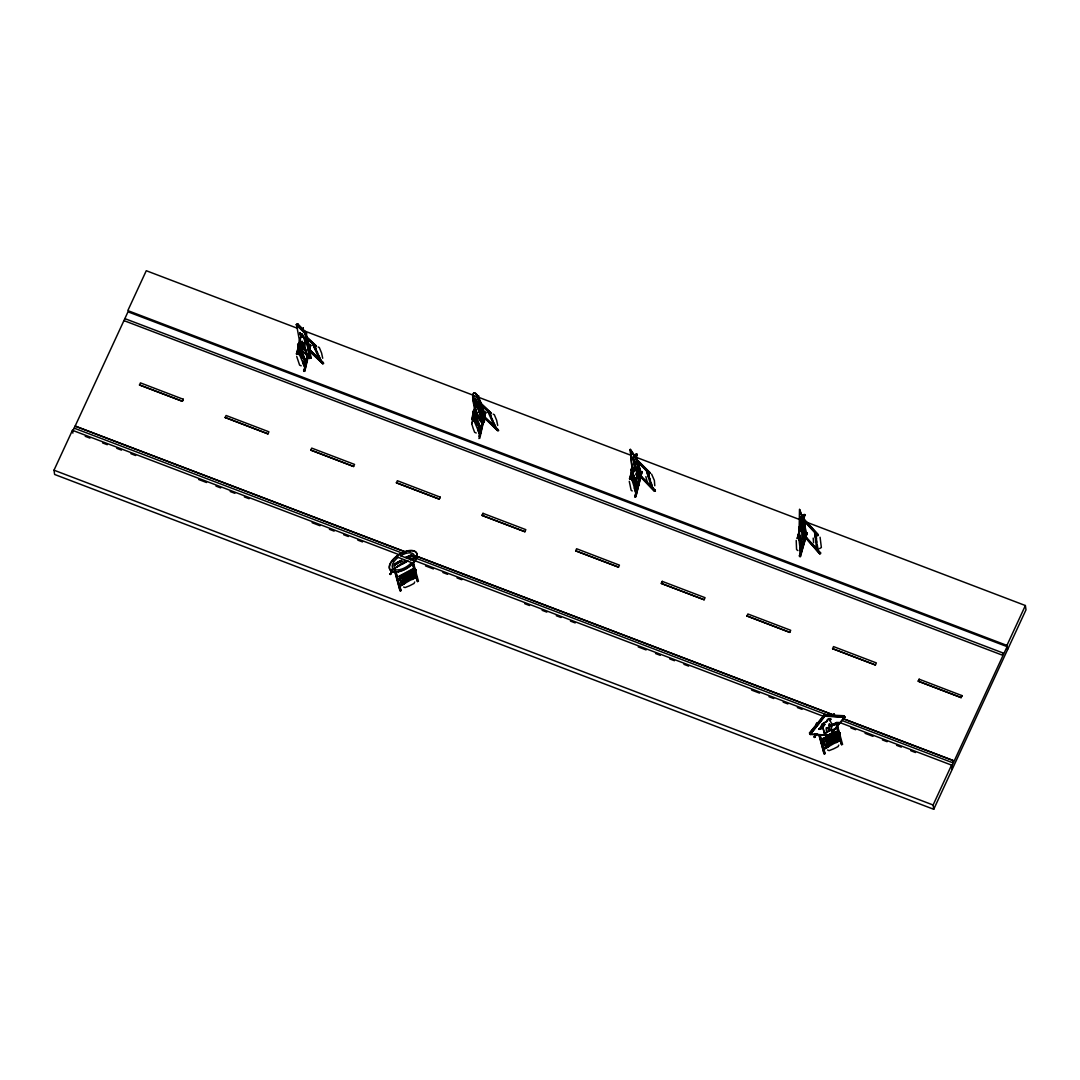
<?xml version="1.0" encoding="UTF-8"?>
<svg xmlns="http://www.w3.org/2000/svg" width="1080" height="1080" viewBox="0 0 1080 1080"><rect width="100%" height="100%" fill="white"/><g stroke="black" fill="none" stroke-linecap="round" stroke-linejoin="round"><path stroke-width="1.5" d="M632.84 457.569C632.543 459.689 633.42 454.14 633.272 458.001L636.471 470.57C642.384 492.899 631.557 453.101 636.444 471.353M801.509 524.327L801.711 521.235M824.89 745.038L822.623 738.788L828.765 735.372M826.349 744.269L838.175 737.991L836.622 732.524L823.311 739.652L822.703 738.653M834.314 739.827C839.201 740.597 838.836 731.849 835.394 732.105L822.987 738.99L836.541 731.822L838.512 738.288L837.904 737.289M823.054 739.274L825.269 744.984L837.486 738.653C840.442 737.68 834.989 729.904 836.811 731.943M398.912 562.667L394.821 564.921L396.846 562.694L400.95 560.682L401.544 561.344M477.913 405.769L475.268 399.438L476.82 402.894M480.182 409.658L482.22 415.706L481.572 414.194M404.879 575.843C404.649 579.69 405.932 572.292 405.041 577.233M405.783 575.397L404.879 575.546M635.486 463.037L635.31 464.805L634.595 462.078M410.954 574.061C410.333 569.619 411.777 574.925 409.077 574.533M410.643 574.236L410.508 571.968M799.119 534.627L799.106 533.858L802.656 545.332M803.277 520.884L799.484 509.396L799.078 534.101M404.744 577.395L404.595 575.694M406.269 576.585L406.283 574.83M412.155 573.413C409.874 570.983 413.6 571.644 410.805 573.197M828.441 738.882C827.091 741.339 829.886 735.521 828.63 738.774M828.603 739.112L828.428 738.018M834.192 736.736L834.395 734.305L834.516 736.574M799.497 528.242L799.376 527.243M828.279 739.867L829.332 737.87M829.494 739.233L829.683 736.789L829.494 739.233L829.508 737.762M829.683 736.789L829.845 737.019M834.557 735.683C836.851 735.264 834.435 733.158 834.529 735.939M802.804 545.225L803.101 519.575L803.277 520.425M799.713 531.779L800.456 527L799.47 528.066M800.753 543.875L800.726 542.255M800.928 517.55L800.955 516.645M649.701 478.521L650.147 480.249M304.074 344.601L304.142 342.779M630.234 449.577L636.903 459.473L639.32 485.123L632.543 474.147L632.894 474.944M801.873 531.751L801.36 527.135L799.74 531.981M801.819 524.731L801.765 521.896M407.997 574.587C407.606 577.746 405.419 573.386 408.281 574.358M300.942 348.745L296.474 324.351L305.019 333.113L309.623 357.912L311.013 357.413L306.356 333.572M297.689 324.729L297.769 323.973L306.018 332.357L306.437 333.315L305.127 333.855M300.807 334.071L299.619 332.64L301.023 337.136C298.566 337.487 301.199 347.072 300.969 343.615L301.954 341.456L302.643 344.601C300.767 345.384 303.385 351.243 302.751 348.287L303.723 347.423L303.359 344.628L306.734 353.889L304.317 346.896L305.478 340.16L301.779 334.017L300.51 333.869L302.171 333.909L304.439 338.094M306.734 353.889C306.369 350.352 302.805 343.562 305.667 341.982M310.743 357.575L309.623 358.465L301.253 349.367M310.892 358.155L311.013 357.413M802.71 545.36C801.171 544.077 797.593 525.407 798.863 540M477.981 405.729L477.495 404.649L477.806 405.581M800.834 516.483L800.982 522.558L799.389 527.067M301.928 345.816L303.035 344.493L302.346 341.348L301.347 343.507C301.59 346.964 298.957 337.365 301.415 337.028L299.903 332.546M410.967 573.426L411.845 572.697M632.84 458.393L634.014 462.429L632.3 467.289L632.624 468.666L633.893 467.289L633.488 472.082M830.196 738.099L830.668 736.817L831.83 736.857M402.044 577.746C403.326 575.465 404.798 575.654 402.408 577.463A1.903 1.121 -34.5 0 0 402.489 577.922M305.154 342.266L303.885 338.283M801.913 524.354L801.644 525.11M844.614 717.552L843.926 715.743L824.499 714.717L809.582 732.807L810.162 734.441L829.764 735.534L844.817 717.147L825.08 715.676L810.108 734.387M824.837 733.577L824.364 732.996L824.837 733.577L827.564 732.213L826.511 731.633L826.457 727.717L829.035 727.596L829.062 730.539M827.564 732.213L827.428 731.471M799.686 509.436L803.183 519.467M394.929 564.989L394.956 563.949M829.872 725.692C831.101 725.692 840.254 724.437 838.013 722.507L832.464 724.639L829.791 720.509L830.709 718.983M829.791 720.509C833.571 718.591 825.782 717.538 827.24 721.332L822.245 724.288L820.678 727.663L822.055 723.978L827.051 721.035M303.669 346.869L303.25 349.286L302.319 345.695M634.608 460.985L634.527 462.092M800.982 517.698L801.954 531.549M414.599 575.289L412.614 569.808L399.776 577.206L399.249 576.126L412.479 568.998C415.436 570.672 415.53 576.072 413.924 576.126L401.855 582.525L399.506 576.761L413.235 569.43M480.721 411.548L481.356 412.87M832.235 729.729L831.411 729.716L831.505 726.084L831.222 729.405L832.167 730.039L829.251 731.012L829.035 727.596M636.822 459.648L630.302 450.077M632.394 467.033L629.64 479.291L630.545 479.101L632.273 472.608M403.839 576.855L402.651 578.083L404.231 577.301A1.377 0.81 -34.5 0 1 403.718 577.949L402.003 577.922M477.482 404.568L477.185 402.881M477.441 407.093L475.065 401.558L477.346 407.538M479.156 412.007L479.763 413.316L479.304 411.548M481.41 413.843L481.491 413.424M827.213 738.531C828.185 736.668 823.109 741.758 827.253 740.408A1.377 0.81 -34.1 0 0 827.766 739.773L826.268 740.34M825.538 740.367L826.862 740.435L827.375 739.327M825.943 739.908L827.051 738.49L825.795 739.678A1.903 1.121 -34.1 0 0 825.863 740.151L826.187 740.529M410.157 573.669L408.861 574.884M799.47 526.918L800.982 522.558M833.436 735.466C831.154 737.802 835.043 735.683 832.41 737.37M297.648 344.601L298.62 343.913L306.288 362.381L305.424 362.651L297.648 344.601L298.526 344.331L300.469 348.84M300.55 341.51L297.473 354.159L296.609 354.429L299.727 339.404M296.609 354.429L299.687 341.779M299.498 355.334L297.621 351.014L298.593 350.325L301.698 357.548M298.283 348.611L299.822 342.293M308.246 356.9L304.776 371.115L303.912 371.399L307.409 354.78M308.57 350.042L309.717 345.303L310.581 345.033L309.393 352.161M303.912 371.399L307.76 355.59M309.299 349.272L309.717 345.303M307.476 340.862L310.068 346.869L309.096 347.558M304.776 371.115L307.517 357.669M309.434 349.772L310.581 345.033M472.675 411.777L473.648 411.102L481.41 429.151L480.438 429.827L481.315 429.557L473.553 411.507L472.675 411.777L480.438 429.827M471.677 419.215L474.741 406.58M472.014 420.026L475.092 407.376M473.89 421.079L472.649 418.19L473.62 417.501L476.726 424.724M472.541 418.945L474.849 409.469M472.5 421.335L475.578 408.686M477.887 399.209L478.656 396.05L477.441 395.51L478.656 396.05M475.389 422.24L473.62 417.501M482.274 409.82L484.11 414.733L484.988 414.464M478.967 436.185L482.436 421.97M478.94 438.575L483.165 421.187M484.313 416.448L484.745 412.479L485.608 412.209L479.804 438.305M479.844 435.915L483.692 420.107M484.461 416.948L485.608 412.209M407.93 574.749L406.917 575.519A1.539 0.905 -34.5 0 1 406.85 574.979L407.916 574.493M827.617 731.781L826.7 731.943L826.457 727.717M831.492 737.235L830.48 738.005M476.969 403.232L477.265 403.232M404.19 576.707L404.069 577.085A1.377 0.81 -34.5 0 1 403.556 577.719C400.532 579.339 402.975 574.763 403.961 575.829M635.216 466.87L633.528 472.406M638.037 476.456L637.389 478.724L636.161 473.89L636.808 471.623M827.739 739.166L827.617 739.543A1.377 0.81 -34.1 0 1 827.091 740.178L825.943 740.246M630.976 469.3L636.471 488.457L637.484 487.877L631.881 469.112L630.976 469.3L636.471 488.457M634.851 454.775L635.756 454.586L634.851 454.775L640.359 473.931L641.25 473.742L635.756 454.586M629.64 479.291L632.232 469.557M630.774 475.632L635.715 492.143L636.606 491.954L631.679 475.443L630.68 476.024L632.016 480.519M631.152 475.025L632.462 470.151M635.486 458.798L636.782 453.924L635.89 454.113L637.038 454.761L636.782 453.924M636.174 458.014L637.038 454.761M631.679 475.443L632.921 480.344M637.673 474.026C640.629 485.46 640.238 474.903 637.645 470.718M639.414 478.251L641.156 471.757L642.06 471.569L635.81 496.746L634.905 496.935L638.55 481.491M634.905 496.935L641.156 471.757M635.81 496.746L642.06 471.569M828.144 738.167L829.17 737.64M801.86 539.177L801.846 531.968M410.117 573.818L408.591 574.466L409.82 573.359M833.868 736.412L832.478 736.803M306.342 354.011L305.694 349.677L304.844 350.096M406.661 575.424C408.2 572.306 409.064 577.017 406.593 575.694M827.118 720.954L828.927 719.037L830.696 718.956M799.74 528.727L798.714 529.16L799.632 529.106M803.169 518.697L802.764 515.471L803.803 515.038L806.112 534.816L805.18 534.87L803.763 523.543M799.862 528.363L797.242 538.407L798.174 538.353L799.538 533.763M802.575 519.183L803.925 514.593L804.857 514.539L804.06 518.454M797.242 538.407L799.97 529.227M803.129 518.521L803.925 514.593M803.952 517.59L804.857 514.539M802.17 548.14L801.13 548.559L802.17 548.14L801.158 540.054M802.953 524.772L804.668 539.703L803.736 539.757L803.034 532.913M805.18 534.87L802.872 515.093M799.416 555.782L806.207 532.832L807.138 532.778L800.456 556.592L799.416 555.782L800.348 555.727L807.138 532.778M799.524 556.645L806.207 532.832M816.48 540.54L816.629 542.308M830.21 737.897C833.639 734.94 828.779 741.312 831.803 736.817M399.803 576.882L399.344 576.058L401.112 582.674L413.006 576.356M297.864 324.567L296.649 325.269L304.978 333.423L306.396 333.166M818.762 729.067L820.557 727.785L818.951 729.378L823.122 728.109L824.242 732.821L822.933 727.799L818.951 729.378M472.23 422.253L471.744 423.644L473.081 428.166L474.633 432.311L476.226 432.986M472.257 422.186L471.744 423.644L472.635 421.254M398.979 561.992L399.546 562.086M409.793 556.605L409.09 557.24M832.464 724.639L836.784 722.345L838.836 723.154M322.691 358.25L321.584 353.025L319.316 347.558L318.222 346.99M497.705 425.425L496.611 420.201L494.343 414.733L493.236 414.167M816.493 734.062L814.388 737.451L815.211 733.685M814.388 737.451L815.67 734.495M816.089 735.48L815.63 734.67M414.68 581.985L414.045 583.443L409.671 585.725L405.068 587.561L403.637 587.048M392.377 571.091L390.245 574.493L391.743 569.227M390.245 574.493L392.202 570.051M391.568 571.55L392.026 572.373M838.755 745.106L838.107 746.55L833.706 748.804L829.089 750.614L827.55 750.02M801.455 521.221L801.887 522.356M801.833 524.988L801.441 524.327M828.752 725.652L829.359 723.627L830.507 725.112L828.752 725.652L830.507 725.112M822.15 727.299L823.351 724.68L824.755 724.477L822.339 727.61L824.755 724.477M822.339 727.61L824.499 724.397M804.816 521.519L1025.379 605.529L1026 609.808L933.728 809.285L54.621 474.471L54 470.192L72.455 430.299L398.574 554.499M72.63 431.514L127.994 311.823L1007.1 646.637L951.737 766.314M139.523 384.966L140.427 382.874L183.263 399.276L182.345 401.274L139.523 384.966L182.345 401.274M182.331 401.18L183.249 399.182M225.167 417.582L226.071 415.49L268.893 431.798L267.988 433.89L225.153 417.488L267.988 433.89M310.797 450.198L311.715 448.106L354.537 464.413L353.619 466.506L310.784 450.104L353.619 466.506M396.441 482.814L397.359 480.721L440.181 497.124L439.263 499.122L396.441 482.814L439.263 499.122M439.25 499.027L440.181 497.124M482.99 513.337L482.085 515.43L524.907 531.738L525.812 529.645L482.99 513.337L482.085 515.43L524.907 531.738M575.681 550.841L576.599 548.748L619.421 565.151L618.503 567.149L575.681 550.841L618.503 567.149M662.229 581.364L661.325 583.457L704.147 599.764L705.051 597.672L662.229 581.364L661.325 583.457L704.147 599.764M746.968 616.073L747.873 613.98L790.695 630.288L789.777 632.381L746.955 615.978L789.777 632.381M832.599 648.688L833.517 646.596L876.339 662.904L875.421 664.996L832.599 648.688L875.421 664.996M961.983 695.615L919.148 679.212L918.23 681.21L961.065 697.613L961.983 695.615L961.065 697.613M953.316 760.63L842.953 718.605L953.303 760.55L952.398 762.629L842.022 720.509M123.93 320.598L1002.146 655.074L1003.064 652.995L124.848 318.613M933.728 809.285L933.107 805.005L951.561 765.113L839.7 722.507M1007.546 649.701L1006.925 645.422L1025.379 605.529M654.79 485.744L654.359 480.425L651.577 474.08M843.642 716.499L840.416 715.918M837.77 737.802L838.472 738.328M394.808 564.854L398.723 562.883M407.308 558.117L408.915 557.469M411.17 574.87L410.306 575.303C409.82 579.352 413.411 574.857 411.318 574.83M411.656 576.788L412.182 575.356L410.306 575.303M835.218 739.301L835.745 737.87L833.868 737.802L834.543 739.652L835.65 738.032L834.88 737.329M410.306 573.899L409.28 574.668M475.254 399.168L476.429 400.572M407.471 558.374L408.888 557.429M811.08 731.484L824.432 715.095L834.233 715.527M831.897 731.525L833.922 729.041M411.696 556.133L411.197 555.201L405.648 557.469L411.669 554.756C414.49 556.942 413.613 559.049 410.67 559.44M406.471 580.406L408.213 579.609M412.803 569.7L399.721 576.234L401.152 582.957L414.909 575.802M830.534 743.472L832.275 742.676M824.648 733.266L827.388 731.916M400.343 562.194L401.328 561.64M402.557 578.016L402.327 577.692A1.903 1.121 -34.5 0 1 402.26 577.233L404.285 576.234M833.476 736.007L832.639 737.033M409.064 551.232L410.319 551.475M389.786 573.683L391.068 574.047M391.959 572.522L394.97 570.767M400.019 578.057L397.183 579.596L397.764 580.743L400.586 579.218M412.749 571.144L415.584 569.606L416.03 570.281L413.33 572.292M400.14 578.529L397.319 580.068L397.764 580.743M412.884 571.617L415.584 569.606M397.629 580.27L400.464 578.731M413.195 571.82L416.03 570.281M403.421 577.679L406.256 576.139M400.208 586.049L399.627 584.888L415.827 576.099L416.273 576.774L400.208 586.049L404.622 583.645M399.762 585.36L404.177 582.971M411.534 578.975L415.962 576.572L416.408 577.246L411.98 579.649M396.009 571.793L401.099 590.531L400.288 590.976L395.564 571.118M413.303 562.397L418.406 581.135L417.582 581.58L413.276 563.288M403.367 581.162L402.719 579.001L404.757 577.908L405.095 578.583L403.542 579.582L404.906 578.88L405.635 580.028M406.418 579.514L405.756 577.355L407.025 577.246M407.835 577.787L408.659 578.083L408.51 575.883L409.401 578.381L408.51 575.883M409.658 575.276L410.535 577.773L409.658 575.276L411.453 574.385M405 578.245L402.719 579.001M407.336 577.625L405.756 577.355M408.753 576.221L407.957 576.18M409.887 575.613L412.587 574.884A2.12 1.242 -34.5 0 1 412.641 575.384L412.493 575.843A1.391 0.81 -34.5 0 1 411.993 576.464L411.332 576.882M404.109 580.851L403.65 579.933L405.135 579.218L405.5 580.014M404.055 580.838L405.243 579.555M403.866 580.5L405.405 579.677M401.639 582.971L401.072 581.971L411.71 576.747M810.176 733.145L810.756 734.116L829.697 735.237L844.29 717.323L824.85 716.202L824.229 714.865M400.383 562.167L401.233 561.708M410.657 556.726L411.791 555.863L409.982 556.794M409.846 559.305L411.885 558.265L410.481 559.548M813.928 736.628L815.211 737.005M824.067 741.083L821.218 742.595L821.799 743.755L824.634 742.243M836.851 734.252L839.7 732.726L840.267 733.887L833.207 737.775L834.084 740.273L835.542 738.976A1.391 0.824 -34.1 0 0 836.055 738.369L836.203 737.897A2.12 1.242 -34.1 0 0 836.19 737.438L836.082 737.222M821.354 743.081L824.202 741.555M836.987 734.724L839.7 732.726M827.348 740.246L821.799 743.755M834.449 736.452L840.132 733.414M828.225 746.01L823.797 748.386L824.229 749.061L828.671 746.699M835.623 742.068L840.051 739.692M824.229 749.061L840.362 739.895M836.055 742.743L840.497 740.38L839.929 739.22L823.662 747.9L824.108 748.589M820.058 734.805L825.12 753.557L824.297 754.002L820.044 735.683M837.432 725.517L842.495 744.282L841.671 744.714L837.405 726.395M831.681 733.833L836.285 731.443M826.254 741.447C830.736 737.951 822.906 746.145 829.264 742.838C828.306 740.934 827.199 744.984 827.077 742.041M831.222 740.556L830.048 740.151L830.183 742.338L829.305 739.827L830.601 739.733M832.086 740.529L832.073 738.369L832.95 740.88L832.073 738.369M832.208 740.57L832.302 738.72M836.15 737.397L833.207 737.775M827.348 742.392L828.293 740.367M829.035 742.487L828.671 741.69L827.348 742.959M827.415 742.743L828.671 741.69M832.707 740.529L831.668 740.975M825.701 744.876L831.398 741.366M824.391 744.984L825.093 745.443L838.269 738.477L837.918 737.451M316.049 345.654L315.562 346.869L316.049 345.654L306.396 336.555M310.082 350.109L309.245 350.527L322.866 363.839L323.352 362.624L310.082 350.109L323.69 363.42M310.419 350.919L309.596 351.338L322.866 363.839M322.515 363.042L323.352 362.624M494.033 423.131L495.896 427.464L495.072 427.882L487.958 411.737L488.795 411.318L495.626 427.208L494.802 427.626M497.88 431.014L484.272 417.704L485.096 417.285L498.366 429.8M484.61 418.514L485.447 418.095L498.717 430.596M411.561 577.22L412.223 576.801A1.391 0.81 -34.5 0 0 412.736 576.194L412.884 575.735A2.133 1.256 -34.5 0 0 412.749 575.046L411.804 574.344M835.124 739.733L835.785 739.327A1.391 0.824 -34.1 0 0 836.285 738.72L836.447 738.248A2.133 1.256 -34.1 0 0 836.312 737.573L835.366 736.857M409.982 573.588L408.753 574.695M832.896 725.125L838.58 722.466M829.076 730.701L831.978 729.729M831.654 737.329L830.372 737.491A1.539 0.905 -34.1 0 0 830.399 737.856C831.681 739.436 831.816 735.588 830.561 737.694A1.539 0.905 -34.1 0 0 830.547 738.086L830.601 738.059M406.85 575.37L408.24 574.317M398.965 561.627L400.977 560.723M649.904 472.5L649.296 473.661L649.904 472.5L636.242 458.892M640.643 476.861L641.507 476.523L655.168 490.145L654.561 491.306L640.643 476.861L654.561 491.306M640.886 477.698L641.75 477.36L655.425 490.968M654.305 490.469L655.168 490.145M310.068 346.1L310.932 345.83M310.068 346.869L309.191 347.152L307.247 342.63M297.621 351.014L298.499 350.73L300.362 355.064M296.257 353.619L297.473 354.159M306.396 361.962L305.519 362.245L297.756 344.196M303.561 370.589L304.439 370.319M485.082 413.289L485.96 413.006M484.218 414.329L485.082 414.058L479.912 402.017M472.649 418.19L473.526 417.906M480.721 418.838L480.344 418.959A12.555 2.929 73 0 1 473.971 401.193A12.555 2.929 73 0 1 478.116 399.398L478.494 399.276M476.793 401.585L475.376 398.115L474.633 401.193L474.161 400.451L480.141 413.735M481.653 419.688L479.574 401.476M479.547 408.496L478.805 411.183L477.279 402.611M480.438 409.104L482.423 414.976L481.923 419.013L481.288 416.475M481.451 412.601L480.398 411.642M480.749 415.139L481.478 417.555L481.221 415.949M296.433 324.432L297.864 324.027M296.42 324.702L297.648 324.149M296.433 324.824L297.648 324.459M296.474 325.094L297.959 324.567L306.234 333.126M304.749 332.654L306.072 332.438M304.911 332.883L306.18 332.64M306.234 332.748L304.857 333.194L306.477 333.464M305.141 333.923L306.545 333.761L305.316 334.112L309.785 357.777M302.319 335.894C303.25 338.945 301.347 334.058 301.563 336.515L302.765 337.122M301.563 336.515L302.373 337.244M304.304 347.693L305.235 349.988M302.157 348.394L301.01 349.043L302.346 348.584M302.441 348.948L301.05 349.191L302.468 349.394M302.36 349.124L301.144 349.475L309.541 357.952M304.722 349.529L305.411 349.38M309.839 358.155L311.04 357.548M309.839 358.263L311.067 357.804M309.623 358.465L311.067 357.993M410.036 556.726L409.577 556.322M814.644 532.764L815.522 532.562L817.654 549.639L816.764 549.842L814.644 532.764L815.508 537.732M814.928 533.075L815.818 532.872L816.588 539.082M805.532 521.87L818.384 535.41L817.492 535.613L804.56 521.559M805.653 537.759L806.544 537.557L820.557 552.785L819.774 553.865L805.653 537.759L819.774 553.865M805.761 538.623L806.652 538.421L820.665 553.649M819.666 553L820.557 552.785M827.753 738.599L826.187 739.004L825.687 740.61M641.399 472.595L642.303 472.406M640.454 473.54L641.358 473.351M629.384 478.454L630.545 479.101M639.077 478.724L639.981 478.535M636.579 488.065L637.484 487.877M636.512 492.358L635.607 492.534L634.257 488.038M634.649 496.098L635.553 495.909M632.867 458.487L634.014 462.429M639.104 484.69L636.957 459.783M633.352 470.961L633.407 471.663M636.471 470.57L633.393 457.461M630.396 450.063L632.583 474.458L630.248 449.847M636.161 473.89L637.457 478.71M632.637 474.768L639.185 484.65M825.633 715.5L825.039 714.528M831.425 740.029L831.965 740.218M802.764 515.471L803.682 515.403L806.112 534.816M804.033 515.457L804.965 515.403M806.315 533.696L807.246 533.642M805.288 534.492L806.22 534.438M803.844 539.379L804.776 539.325M801.333 552.366L800.415 552.433L799.821 547.763M407.862 574.519L407.012 575.208A1.539 0.905 -34.5 0 0 406.998 575.6L407.214 575.802M826.646 728.028L829.224 727.907M800.847 518.062L801.941 530.982M833.585 735.696L832.302 737.195M819.477 548.667L821.367 547.493L820.071 537.206M814.496 733.847L817.574 734.049M406.674 577.733L408.456 578.34M830.507 741.703L830.291 740.502L831.452 740.907M824.783 745.484L822.596 738.882M830.885 740.111L829.305 739.827M830.061 725.99L831.681 726.395M408.051 578.475L408.537 578.381M406.512 577.665C407.579 581.175 406.107 576.895 407.687 578.34M831.884 740.799L831.303 740.583M301.199 365.81L299.619 365.135L296.716 356.468M297.513 328.32L146.273 270.716L127.818 310.608L1006.925 645.422M302.238 330.115L473.971 395.523M477.117 396.725L631.517 455.517M636.242 457.326L800.091 519.723M961.052 697.518L918.23 681.21L919.148 679.212M406.202 552.177L75.087 426.074L406.215 552.271M835.07 715.595L415.665 555.863L835.353 715.676M74.183 428.152L403.704 553.662M414.733 557.78L829.413 715.797M414.329 560.507L823.946 716.513M85.239 436.307L89.964 438.115M102.559 442.908L107.285 444.704M116.748 448.308L121.473 450.117M130.923 453.708L135.648 455.517M198.666 479.507L206.55 482.517M216 486.108L220.725 487.917M230.175 491.508L234.9 493.317M244.35 496.908L249.089 498.717M312.107 522.707L319.977 525.717M329.427 529.308L334.152 531.117M343.615 534.708L348.34 536.517M357.791 540.108L362.515 541.917M425.534 565.907L433.404 568.917M442.868 572.508L447.593 574.317M457.043 577.908L461.768 579.717M524.786 603.72L529.511 605.515M542.12 610.308L546.845 612.117M556.294 615.708L561.019 617.517M570.47 621.108L575.208 622.917M638.226 646.92L646.096 649.917M655.547 653.522L660.272 655.317M669.735 658.922L674.46 660.717M683.91 664.322L688.635 666.117M751.653 690.12L759.537 693.117M768.987 696.722L773.712 698.517M783.162 702.122L787.887 703.917M797.337 707.522L802.062 709.317M850.905 727.92L855.63 729.716M865.08 733.32L872.964 736.317M882.414 739.922L887.139 741.717M896.589 745.322L901.327 747.117M910.778 750.722L915.503 752.517M54 470.192L933.107 805.005M407.592 577.449L408.47 578.003M400.613 555.714L413.06 560.601A12.555 6.264 -32.4 0 0 412.128 553.27A12.555 6.264 -32.4 0 0 400.613 555.714L400.437 555.417M398.183 557.361L411.534 562.613A12.555 6.264 -32.4 0 1 394.511 569.524A12.555 6.264 -32.4 0 1 398.183 557.361L397.994 557.064M797.904 550.584L796.567 549.544L796.216 540.418M632.219 490.941L631.139 490.28L629.276 481.356M480.209 402.597L491.063 412.83M480.56 403.394L491.413 413.627M480.587 404.15L489.024 412.115M480.938 404.96L490.577 414.045M487.958 411.737L489.065 411.588L490.928 415.908M484.272 417.704L497.543 430.218M306.747 337.351L316.386 346.451M307.976 339.242L314.01 344.939M307.112 338.918L315.562 346.869M636.485 459.729L650.16 473.337M638.793 462.618L647.906 471.69M637.902 462.321L649.296 473.661M634.702 460.836L635.148 461.565M804.276 519.318L818.276 534.546M804.371 520.182L818.384 535.41M477.023 424.062L477.589 425.736M301.995 356.886L302.562 358.56M414.302 575.087L414.761 575.91M836.068 731.525L836.649 732.591M823.379 739.22L822.879 738.49L823.298 739.49M824.593 744.404L825.147 745.416M824.053 732.51L824.553 733.293M415.719 570.078L416.164 570.753M417.96 580.46L418.406 581.135M393.026 560.858L391.757 560.628L392.202 561.303M399.627 584.888L400.073 585.562M400.653 589.856L401.099 590.531M630.329 449.199L636.633 458.703M839.822 733.212L840.267 733.887M842.049 743.593L842.495 744.282M816.885 725.558L816.575 725.355M824.688 752.882L825.12 753.557M410.508 559.589L409.874 559.346M407.862 560.938L394.322 568.58C396.023 567.351 392.715 567.311 394.389 564.003L401.423 560.237L403.299 562.505L402.624 563.801L405.5 562.275L404.46 562.248L404.285 559.535M407.511 560.804L406.35 561.816L406.877 560.547M844.155 715.865L844.83 717.053M843.831 715.73L844.789 717.241M844.168 716.378L844.682 717.444M825.282 714.514L825.863 715.487M824.783 714.596L825.552 715.878L824.634 714.65M824.364 714.785L825.228 715.946M824.108 714.96L824.81 716.256L810.662 734.103L809.649 732.699M823.891 715.149L824.472 716.121M823.797 715.257L824.378 716.229M829.886 734.022L830.466 734.994M829.791 734.116L830.372 735.089M829.184 734.562L829.899 735.466M829.035 734.63L829.629 735.601M828.765 734.724L829.481 735.642M828.509 734.751L829.211 735.71M828.387 734.751L828.981 735.723M809.582 732.807L810.095 733.874M809.474 733.01L810.432 734.522M634.27 482.315L634.635 484.056M492.629 420.404L491.981 418.743M317.601 353.228L316.966 351.567M479.804 402.435L484.339 412.952M485.096 417.285L485.447 418.095M472.77 411.372L480.546 429.421M477.968 427.613L480.452 433.39L479.588 433.661L472.743 417.771M477.873 428.018L480.357 433.796L479.493 434.065L477.617 429.745M315.9 348.732L314.037 344.399L313.214 344.817L315.077 349.151M319.019 355.955L320.882 360.288L320.045 360.707L318.182 356.373M307.368 341.267L309.312 345.776M301.766 351.851L306.288 362.381M303.575 361.881L305.438 366.214L304.56 366.485L297.729 350.595M302.846 360.842L305.329 366.62L304.466 366.889L302.603 362.556M412.952 569.012L414.788 575.073M828.873 730.242L829.251 731.012M481.977 415.57L481.599 414.288M476.847 401.382L477.468 402.921M305.073 333.234L305.316 334.112M826.929 720.644L827.24 721.332M404.757 577.908L405.095 578.583M649.039 475.592L647.69 471.083L646.826 471.42L648.621 477.428M651.281 483.098L652.631 487.607L651.767 487.931L650.862 484.933M635.661 454.977L641.25 473.742M641.507 476.523L641.75 477.36M637.551 464.549L640.359 473.931M637.538 471.11L639.873 478.926M633.177 474.201L636.917 486.702M412.479 562.842L417.582 581.58M412.465 563.733L417.137 580.905M395.186 572.238L400.288 590.976M394.308 569.997L399.843 590.301M836.609 725.963L841.671 744.714M836.582 726.84L841.226 744.039M819.234 735.237L824.297 754.002M818.802 734.562L823.865 753.314M645.867 476.645L647.028 481.14M635.216 462.024L635.418 463.05M820.49 727.353L820.746 728.082M951.561 765.113L952.182 769.392M72.455 430.299L72.873 433.148M817.385 534.749L817.492 535.613M817.371 545.292L817.952 549.95L817.061 550.165L816.48 545.495M806.544 537.557L806.652 538.421M803.048 526.757L804.465 538.083M803.331 536.517L803.736 539.757M801.455 543.659L802.062 548.505M798.822 528.795L801.13 548.559M799.322 534.924L800.28 542.687M800.672 545.792L801.441 552.001L800.523 552.056L798.39 534.978M800.348 555.727L800.456 556.592M478.116 399.398L480.344 418.959M813.186 538.124L813.591 542.74M800.604 518.562L800.577 518.279M394.983 571.793A15.687 7.83 -32.4 0 1 391.878 560.804A15.687 7.83 -32.4 0 1 411.277 550.422A15.687 7.83 -32.4 0 1 414.396 561.411M413.64 562.343A15.687 7.83 -32.4 0 1 401.706 570.524M400.518 570.929A15.687 7.83 -32.4 0 1 398.183 571.509M473.62 402.03A15.687 3.672 73 0 1 477.589 395.726A15.687 3.672 73 0 1 484.596 419.31A15.687 3.672 73 0 1 477.387 414.733M476.915 413.546A15.687 3.672 73 0 1 475.997 411.035M475.565 409.738A15.687 3.672 73 0 1 473.85 403.259M480.438 403.556A12.555 2.929 73 0 1 482.544 410.413M483.3 414.666A12.555 2.929 73 0 1 483.435 416.448M479.196 401.598A12.555 2.929 73 0 1 482.936 414.788A12.555 2.929 73 0 1 481.275 419.81M303.75 342.887L303.696 344.709L303.75 342.887M834.692 735.115L835.218 734.697L834.692 735.115M401.639 563.746L396.104 567.297L401.639 563.746M816.669 723.182L816.291 724.302L816.669 723.182M834.03 713.894L833.652 715.014L834.03 713.894M313.767 344.142L312.93 344.56L319.775 360.45L320.598 360.031L313.767 344.142M647.42 470.813L646.556 471.137L651.483 487.661L652.347 487.323L647.42 470.813M303.291 328.064L302.765 329.144L303.291 328.064M398.358 571.806A15.687 7.83 -32.4 0 0 417.042 554.054A15.687 7.83 -32.4 0 0 394.551 558.333A15.687 7.83 -32.4 0 0 398.358 571.806M472.892 399.816A15.687 3.672 73 0 0 482.585 423.009A15.687 3.672 73 0 0 479.885 401.126A15.687 3.672 73 0 0 472.892 399.816"/></g></svg>
